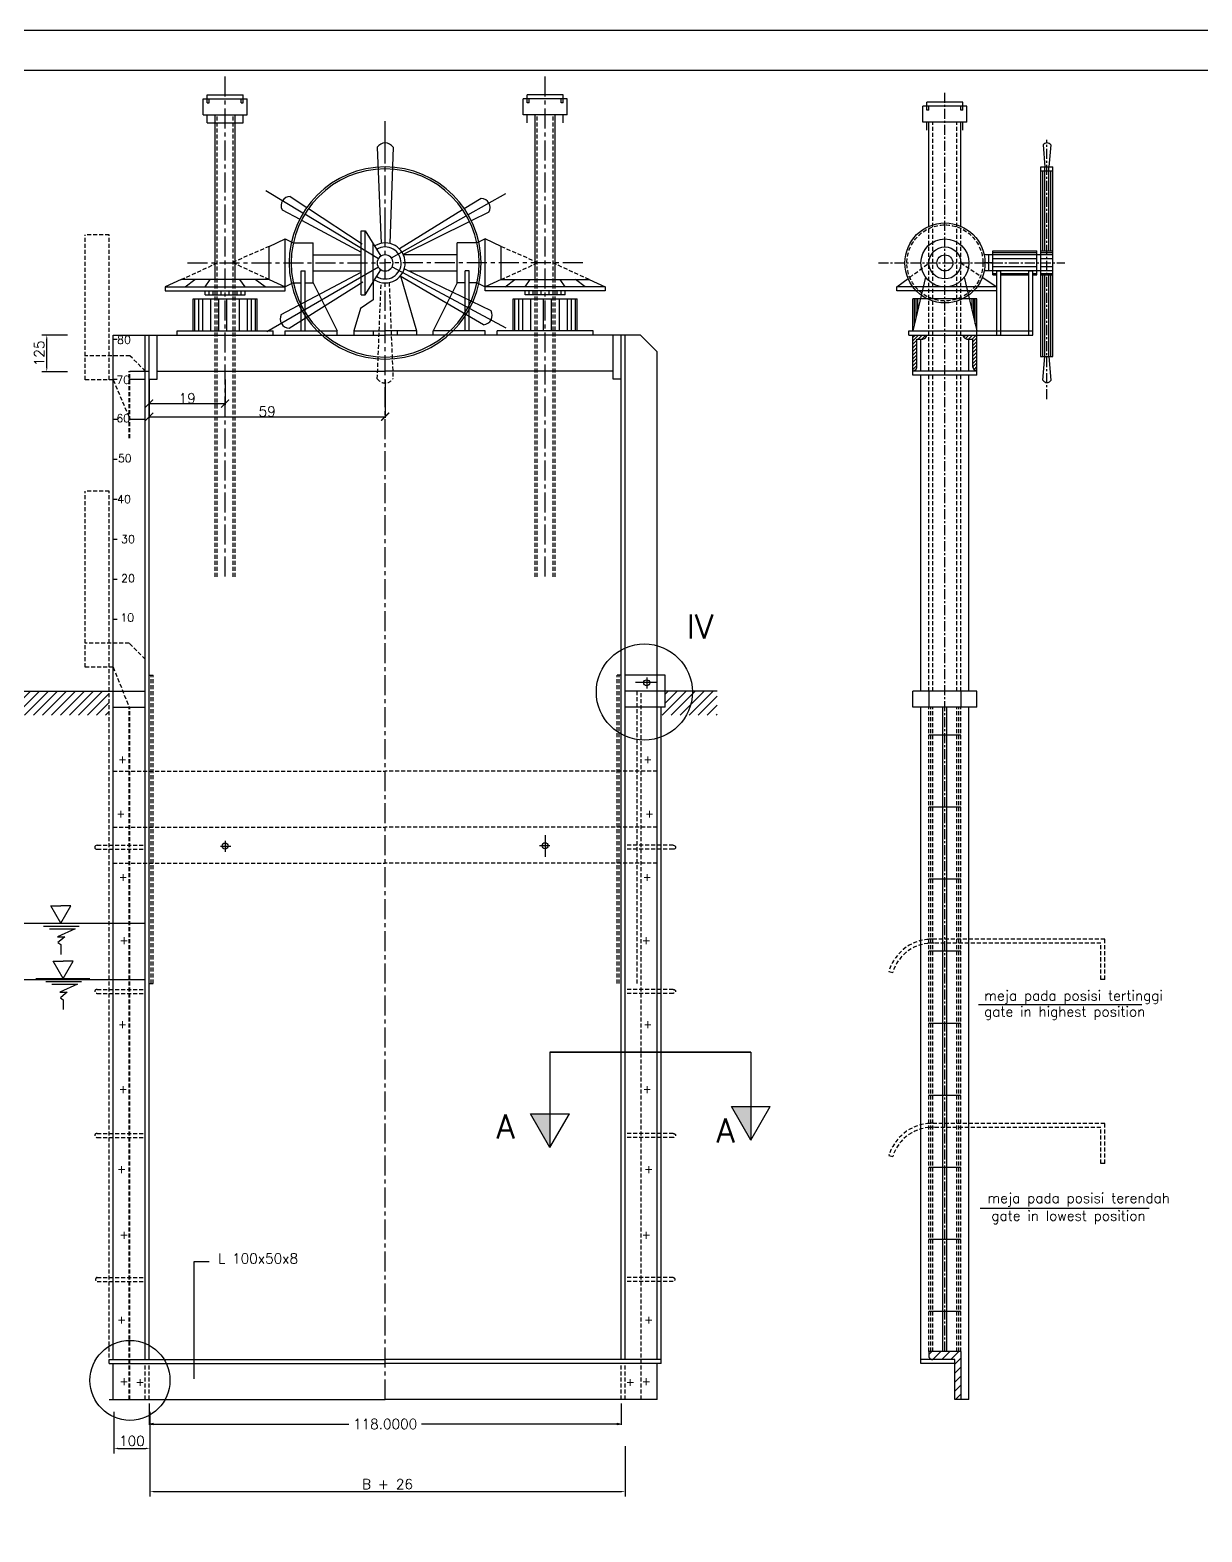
# Model space of a CAD drawing. Header units: metres. Extents: x 444 to 3227, y -3167 to -392.
# Drawn here: x 1547.7 to 1840.7, y -2198.8 to -1823.5 of the extents above; entities that cross this region are included whole.
import ezdxf

# ---------------------------------------------------------------- set-up
doc = ezdxf.new("R2010")
doc.units = ezdxf.units.M
doc.linetypes.add('CENTERX2', pattern=[4, 2.5, -0.5, 0.5, -0.5])
doc.linetypes.add('DASHEDX2', pattern=[1.5, 1, -0.5])
doc.layers.get('0').update_dxf_attribs({"linetype": 'CONTINUOUS'})
doc.layers.get('DEFPOINTS').update_dxf_attribs({"linetype": 'CONTINUOUS'})
for name, color, linetype in [('BANGUNAN', 7, 'CONTINUOUS'), ('DIMENSI', 7, 'CONTINUOUS'), ('KOP', 7, 'CONTINUOUS'), ('TEX', 7, 'CONTINUOUS')]:
    doc.layers.add(name, color=color, linetype=linetype)
doc.styles.get("Standard").update_dxf_attribs({"font": 'Simplex.shx', "height": 2.5})
doc.dimstyles.new('RC-100', dxfattribs={"dimtxt": 1.7, "dimasz": 1, "dimexe": 0.18, "dimexo": 1, "dimgap": 1, "dimtad": 0, "dimtih": 1, "dimtoh": 1, "dimdec": 4, "dimzin": 0, "dimdsep": 46, "dimtxsty": 'Standard', "dimblk1": 'CLOSED', "dimblk2": 'CLOSED', "dimsah": 1, "dimcen": 0.09, "dimclrd": 1, "dimclre": 1, "dimclrt": 2, "dimadec": 0, "dimazin": 0, "dimtfac": 1, "dimtdec": 4, "dimtofl": 0, "dimtmove": 2, "dimatfit": 3, "dimldrblk": 'CLOSED', "dimfxl": 1, "dimtolj": 1, "dimtzin": 0, "dimarcsym": 0})
doc.dimstyles.new('Skala 100', dxfattribs={"dimtxt": 0.2, "dimasz": 2, "dimexe": 0.3, "dimexo": 0.1, "dimgap": 0.05, "dimtad": 3, "dimtih": 1, "dimtoh": 1, "dimdec": 0, "dimzin": 0, "dimdsep": 46, "dimtxsty": 'Standard', "dimblk": 'ARCHTICK', "dimcen": -0.2, "dimclrd": 8, "dimclre": 8, "dimclrt": 10, "dimadec": 0, "dimazin": 0, "dimtfac": 1, "dimtdec": 0, "dimtofl": 0, "dimtmove": 0, "dimatfit": 3, "dimldrblk": 'ARCHTICK', "dimfxl": 1, "dimtolj": 1, "dimtzin": 0, "dimarcsym": 0})
doc.dimstyles.get("Standard").update_dxf_attribs({"dimtxt": 0.18, "dimasz": 0.18, "dimexe": 0.18, "dimexo": 0.0625, "dimgap": 0.09, "dimtad": 0, "dimtih": 1, "dimtoh": 1, "dimdec": 4, "dimzin": 0, "dimdsep": 46, "dimtxsty": 'Standard', "dimcen": 0.09, "dimadec": 0, "dimazin": 0, "dimtfac": 1, "dimtdec": 4, "dimtofl": 0, "dimtmove": 0, "dimatfit": 3, "dimfxl": 1, "dimtolj": 1, "dimtzin": 0, "dimarcsym": 0})
pattern_1 = [(45, (526.7544, -2244.2152), (-1.122532, 1.122532), [])]

# ---------------------------------------------------------------- blocks, each defined once
blk = doc.blocks.new('*D1')
at = {"layer": 'DEFPOINTS', "color": 0}
for p in [(1551.85, -1899.72), (1557.65, -1899.72), (1557.65, -1908.92)]:
    blk.add_point(p, dxfattribs=at)
at = {"layer": 'DIMENSI', "color": 1, "lineweight": -2}
for p, q in [((1557.03, -1899.72), (1550.6, -1899.72)), ((1551.85, -1907.92), (1551.85, -1900.72)), ((1557.03, -1908.92), (1550.6, -1908.92))]:
    blk.add_line(p, q, dxfattribs=at)
at = {"layer": 'DIMENSI', "color": 1}
for points in [[(1551.69, -1900.72), (1552.02, -1900.72), (1551.85, -1899.72)], [(1551.69, -1907.92), (1552.02, -1907.92), (1551.85, -1908.92)]]:
    blk.add_solid(points, dxfattribs=at)
at = {"layer": 'DIMENSI', "color": 2, "insert": (1549.98, -1904.32), "char_height": 2.5, "attachment_point": 5, "rotation": 90}
blk.add_mtext('\\A1;125', dxfattribs=at)
blk = doc.blocks.new('*D3')
at = {"layer": 'DEFPOINTS', "color": 0}
for p in [(1568.65, -2168.12), (1577.65, -2168.12), (1577.65, -2177.92)]:
    blk.add_point(p, dxfattribs=at)
at = {"layer": 'DIMENSI', "color": 1, "lineweight": -2}
for p, q in [((1568.65, -2168.74), (1568.65, -2179.17)), ((1577.65, -2168.74), (1577.65, -2179.17)), ((1569.65, -2177.92), (1576.65, -2177.92))]:
    blk.add_line(p, q, dxfattribs=at)
at = {"layer": 'DIMENSI', "color": 1}
for points in [[(1569.65, -2177.75), (1569.65, -2178.08), (1568.65, -2177.92)], [(1576.65, -2177.75), (1576.65, -2178.08), (1577.65, -2177.92)]]:
    blk.add_solid(points, dxfattribs=at)
at = {"layer": 'DIMENSI', "color": 2, "insert": (1573.15, -2176.04), "char_height": 2.5, "attachment_point": 5}
blk.add_mtext('\\A1;100', dxfattribs=at)
blk = doc.blocks.new('*D4')
at = {"layer": 'DEFPOINTS', "color": 0}
for p in [(1577.65, -2176.72), (1696.45, -2176.72), (1696.45, -2188.72)]:
    blk.add_point(p, dxfattribs=at)
at = {"layer": 'DIMENSI', "color": 1, "lineweight": -2}
for p, q in [((1577.65, -2177.34), (1577.65, -2189.97)), ((1696.45, -2177.34), (1696.45, -2189.97)), ((1578.65, -2188.72), (1695.45, -2188.72))]:
    blk.add_line(p, q, dxfattribs=at)
at = {"layer": 'DIMENSI', "color": 1}
for points in [[(1578.65, -2188.55), (1578.65, -2188.88), (1577.65, -2188.72)], [(1695.45, -2188.55), (1695.45, -2188.88), (1696.45, -2188.72)]]:
    blk.add_solid(points, dxfattribs=at)
at = {"layer": 'DIMENSI', "color": 2, "insert": (1637.05, -2186.84), "char_height": 2.5, "attachment_point": 5}
blk.add_mtext('\\A1;B + 26', dxfattribs=at)
blk = doc.blocks.new('_CLOSED')
at = {"color": 0, "linetype": 'ByBlock'}
for p, q in [((-1, 0.17), (0, 0)), ((-1, 0.17), (-1, -0.17)), ((0, 0), (-1, -0.17))]:
    blk.add_line(p, q, dxfattribs=at)
blk = doc.blocks.new('*D56')
at = {"layer": 'DEFPOINTS', "color": 0}
for p in [(1577.45, -2165.72), (1695.45, -2165.72), (1695.45, -2171.82)]:
    blk.add_point(p, dxfattribs=at)
at = {"layer": 'DIMENSI', "color": 1, "lineweight": -2}
for p, q in [((1577.45, -2166.72), (1577.45, -2172)), ((1695.45, -2166.72), (1695.45, -2172)), ((1578.45, -2171.82), (1627.36, -2171.82)), ((1694.45, -2171.82), (1645.55, -2171.82))]:
    blk.add_line(p, q, dxfattribs=at)
at = {"layer": 'DIMENSI', "color": 1, "lineweight": -2, "rotation": 180}
blk.add_blockref('_CLOSED', (1577.45, -2171.82), dxfattribs=at)
at = {"layer": 'DIMENSI', "color": 1, "lineweight": -2}
blk.add_blockref('_CLOSED', (1695.45, -2171.82), dxfattribs=at)
at = {"layer": 'DIMENSI', "color": 2, "insert": (1636.45, -2171.82), "char_height": 2.5, "attachment_point": 5}
blk.add_mtext('\\A1;118.0000', dxfattribs=at)
blk = doc.blocks.new('_ArchTick')
at = {"color": 0, "linetype": 'ByBlock', "const_width": 0.15}
blk.add_lwpolyline([(-0.5, -0.5), (0.5, 0.5)], dxfattribs=at)
blk = doc.blocks.new('*D77')
at = {"layer": 'DEFPOINTS', "color": 0}
for p in [(1577.45, -1910.72), (1596.45, -1910.72), (1596.45, -1916.83)]:
    blk.add_point(p, dxfattribs=at)
at = {"layer": 'DIMENSI', "color": 8, "lineweight": -2}
for p, q in [((1577.45, -1910.82), (1577.45, -1917.13)), ((1596.45, -1910.82), (1596.45, -1917.13)), ((1577.45, -1916.83), (1596.45, -1916.83))]:
    blk.add_line(p, q, dxfattribs=at)
at = {"layer": 'DIMENSI', "color": 8, "lineweight": -2, "xscale": 2, "yscale": 2, "zscale": 2, "rotation": 180}
blk.add_blockref('_ArchTick', (1577.45, -1916.83), dxfattribs=at)
at = {"layer": 'DIMENSI', "color": 8, "lineweight": -2, "xscale": 2, "yscale": 2, "zscale": 2}
blk.add_blockref('_ArchTick', (1596.45, -1916.83), dxfattribs=at)
at = {"layer": 'DIMENSI', "color": 10, "insert": (1586.95, -1915.53), "char_height": 2.5, "attachment_point": 5}
blk.add_mtext('\\A1;19', dxfattribs=at)
blk = doc.blocks.new('*D78')
at = {"layer": 'DEFPOINTS', "color": 0}
for p in [(1577.45, -1910.82), (1636.45, -1910.82), (1636.45, -1920.13)]:
    blk.add_point(p, dxfattribs=at)
at = {"layer": 'DIMENSI', "color": 8, "lineweight": -2}
for p, q in [((1577.45, -1910.92), (1577.45, -1920.43)), ((1636.45, -1910.92), (1636.45, -1920.43)), ((1577.45, -1920.13), (1636.45, -1920.13))]:
    blk.add_line(p, q, dxfattribs=at)
at = {"layer": 'DIMENSI', "color": 8, "lineweight": -2, "xscale": 2, "yscale": 2, "zscale": 2, "rotation": 180}
blk.add_blockref('_ArchTick', (1577.45, -1920.13), dxfattribs=at)
at = {"layer": 'DIMENSI', "color": 8, "lineweight": -2, "xscale": 2, "yscale": 2, "zscale": 2}
blk.add_blockref('_ArchTick', (1636.45, -1920.13), dxfattribs=at)
at = {"layer": 'DIMENSI', "color": 10, "insert": (1606.95, -1918.83), "char_height": 2.5, "attachment_point": 5}
blk.add_mtext('\\A1;59', dxfattribs=at)

msp = doc.modelspace()

# ---------------------------------------------------------------- hatches: boundary and pattern name
at = {"layer": 'BANGUNAN'}
h = msp.add_hatch(dxfattribs=at)
h.set_pattern_fill('ANSI31', color=1, scale=0.2, style=0)
h.set_pattern_definition([(45, (1231.60583, -2360.7152), (-0.4490128, 0.4490128), [])])
h.paths.add_polyline_path([(1769.40583, -1900.71517), (1770.90583, -1900.71517, 0.352352523), (1771.90583, -1899.71517), (1768.40583, -1899.71517), (1768.40583, -1908.71517, 0.320465053), (1769.40583, -1907.71517)])
h.paths.add_polyline_path([(1784.40583, -1899.71517), (1780.90583, -1899.71517, 0.340121947), (1781.90583, -1900.71517), (1783.40583, -1900.71517), (1783.40583, -1907.71517, 0.320465053), (1784.40583, -1908.71517)])
h = msp.add_hatch(dxfattribs=at)
h.set_pattern_fill('ANSI31', color=1, scale=0.5, style=0)
h.set_pattern_definition(pattern_1)
h.paths.add_polyline_path([(1567.45441, -1988.71517), (1525.45441, -1988.71517), (1525.45441, -1994.71517), (1567.45441, -1994.71517)])
h = msp.add_hatch(dxfattribs=at)
h.set_pattern_fill('ANSI31', color=1, scale=0.5, style=0)
h.set_pattern_definition(pattern_1)
h.paths.add_polyline_path([(1719.45441, -1994.71517), (1719.45441, -1988.71517), (1706.45441, -1988.71517), (1706.45441, -1992.71517), (1705.45441, -1992.71517), (1705.45441, -1994.71517)])
h = msp.add_hatch(dxfattribs=at)
h.set_pattern_fill('ANSI31', color=1, scale=0.5, style=0)
h.set_pattern_definition([(45, (1231.6058, -2360.7152), (-1.122532, 1.122532), [])])
h.paths.add_polyline_path([(1772.40583, -2153.71517), (1772.40583, -2155.11517, 0.276983965), (1773.30583, -2155.71517), (1778.90583, -2155.71517), (1778.90583, -2165.71517), (1780.40583, -2165.71517), (1780.40583, -2153.71517)])
at = {"layer": 'TEX'}
h = msp.add_hatch(color=2, dxfattribs=at)
h.paths.add_polyline_path([(1677.65441, -2094.31517), (1672.80467, -2094.31517), (1677.65441, -2102.71517)])
h.paths.add_polyline_path([(1727.85441, -2100.91517), (1727.85441, -2092.51517), (1723.00467, -2092.51517)])

# ---------------------------------------------------------------- linework, layer by layer
at = {"layer": 'BANGUNAN', "color": 1, "linetype": 'CENTERX2', "ltscale": 2}
for p, q in [((1596.45441, -1960.08274), (1596.45441, -1834.52058)), ((1676.45441, -1960.08274), (1676.45441, -1834.52058)), ((1636.45441, -1872.87231), (1636.45441, -1851.71517)), ((1636.45441, -2165.71517), (1636.45441, -1872.87231)), ((1587.05441, -1881.71517), (1636.45441, -1881.71517)), ((1685.85441, -1881.71517), (1636.45441, -1881.71517))]:
    msp.add_line(p, q, dxfattribs=at)
at = {"layer": 'BANGUNAN', "color": 1, "linetype": 'CENTERX2'}
for p, q in [((1776.40583, -2153.71517), (1776.40583, -1838.77881)), ((1801.90583, -1915.71517), (1801.90583, -1850.91517)), ((1759.80583, -1881.71517), (1788.40583, -1881.71517)), ((1788.40583, -1881.71517), (1806.40583, -1881.71517))]:
    msp.add_line(p, q, dxfattribs=at)
at = {"layer": 'BANGUNAN', "color": 2}
for p, q in [((1590.95441, -1840.71517), (1601.95441, -1840.71517)), ((1590.95441, -1844.71517), (1590.95441, -1840.71517)), ((1591.95441, -1839.71517), (1600.95441, -1839.71517)), ((1591.95441, -1841.71517), (1591.95441, -1839.71517)), ((1591.95441, -1841.71517), (1591.95441, -1839.71517)), ((1591.95441, -1841.71517), (1592.45441, -1841.71517)), ((1592.45441, -1841.71517), (1592.45441, -1840.71517)), ((1600.45441, -1841.71517), (1600.45441, -1840.71517)), ((1600.45441, -1841.71517), (1600.95441, -1841.71517)), ((1600.95441, -1841.71517), (1600.95441, -1839.71517)), ((1600.95441, -1841.71517), (1600.95441, -1839.71517)), ((1601.95441, -1844.71517), (1601.95441, -1840.71517)), ((1681.95441, -1840.71517), (1670.95441, -1840.71517)), ((1670.95441, -1844.71517), (1670.95441, -1840.71517)), ((1680.95441, -1839.71517), (1671.95441, -1839.71517)), ((1671.95441, -1841.71517), (1671.95441, -1839.71517)), ((1671.95441, -1841.71517), (1671.95441, -1839.71517)), ((1672.45441, -1841.71517), (1671.95441, -1841.71517)), ((1672.45441, -1841.71517), (1672.45441, -1840.71517)), ((1680.45441, -1841.71517), (1680.45441, -1840.71517)), ((1680.95441, -1841.71517), (1680.45441, -1841.71517)), ((1680.95441, -1841.71517), (1680.95441, -1839.71517)), ((1680.95441, -1841.71517), (1680.95441, -1839.71517)), ((1681.95441, -1844.71517), (1681.95441, -1840.71517)), ((1770.90583, -1846.51517), (1770.90583, -1842.51517)), ((1781.90583, -1842.51517), (1770.90583, -1842.51517)), ((1771.90583, -1843.51517), (1771.90583, -1841.51517)), ((1771.90583, -1843.51517), (1771.90583, -1841.51517)), ((1780.90583, -1841.51517), (1771.90583, -1841.51517)), ((1772.40583, -1843.51517), (1772.40583, -1842.51517)), ((1780.40583, -1843.51517), (1780.40583, -1842.51517)), ((1780.90583, -1843.51517), (1780.90583, -1841.51517)), ((1780.90583, -1843.51517), (1780.90583, -1841.51517)), ((1781.90583, -1846.51517), (1781.90583, -1842.51517)), ((1590.95441, -1844.71517), (1601.95441, -1844.71517)), ((1591.95441, -1846.71517), (1591.95441, -1844.71517)), ((1593.95441, -1885.86902), (1593.95441, -1844.71517)), ((1598.95441, -1885.86902), (1598.95441, -1844.71517)), ((1600.95441, -1846.71517), (1600.95441, -1844.71517)), ((1636.45441, -1851.71517), (1636.45441, -1846.31517)), ((1681.95441, -1844.71517), (1670.95441, -1844.71517)), ((1671.95441, -1846.71517), (1671.95441, -1844.71517)), ((1673.95441, -1885.86902), (1673.95441, -1844.71517)), ((1678.95441, -1885.86902), (1678.95441, -1844.71517)), ((1680.95441, -1846.71517), (1680.95441, -1844.71517)), ((1772.40583, -1843.51517), (1771.90583, -1843.51517)), ((1780.90583, -1843.51517), (1780.40583, -1843.51517)), ((1591.95441, -1846.71517), (1600.95441, -1846.71517)), ((1781.90583, -1846.51517), (1770.90583, -1846.51517)), ((1771.90583, -1848.51517), (1771.90583, -1846.51517)), ((1780.90583, -1848.51517), (1780.90583, -1846.51517)), ((1634.49434, -1852.78149), (1635.45441, -1876.81619)), ((1638.42282, -1852.78205), (1637.66236, -1876.86328)), ((1800.9475, -1852.21517), (1801.40583, -1857.71517)), ((1802.86417, -1852.21517), (1802.40583, -1857.71517)), ((1800.40583, -1905.12283), (1800.40583, -1857.71517)), ((1800.40583, -1857.71517), (1803.40583, -1857.71517)), ((1800.40583, -1858.71517), (1803.40583, -1858.71517)), ((1800.90583, -1878.71517), (1800.90583, -1858.71517)), ((1801.40583, -1878.71517), (1801.40583, -1857.71517)), ((1802.40583, -1878.71517), (1802.40583, -1857.71517)), ((1802.90583, -1878.71517), (1802.90583, -1858.71517)), ((1803.40583, -1905.12283), (1803.40583, -1857.71517)), ((1615.90446, -1869.30339), (1606.63075, -1863.70979)), ((1612.69213, -1865.0768), (1616.86906, -1867.82935)), ((1657.15358, -1869.70292), (1666.59473, -1864.39682)), ((1610.67282, -1868.42312), (1615.08267, -1870.78118)), ((1617.28679, -1868.10464), (1630.69878, -1876.94301)), ((1655.80872, -1868.46228), (1640.00455, -1878.1943)), ((1660.49422, -1865.577), (1656.23472, -1868.19995)), ((1615.52367, -1871.017), (1630.45441, -1879.00087)), ((1634.74926, -1880.66996), (1616.33261, -1869.56163)), ((1638.01213, -1880.46078), (1656.7177, -1869.9479)), ((1657.48155, -1871.42742), (1640.98771, -1879.60585)), ((1662.40979, -1868.98376), (1657.92959, -1871.20526)), ((1607.45441, -1877.56132), (1611.45441, -1875.71517)), ((1611.45441, -1888.71517), (1611.45441, -1875.71517)), ((1611.45441, -1875.71517), (1613.45441, -1876.71517)), ((1630.45441, -1889.71517), (1630.45441, -1873.71517)), ((1630.45441, -1873.71517), (1631.45441, -1873.71517)), ((1631.45441, -1889.71517), (1631.45441, -1873.71517)), ((1631.45441, -1873.71517), (1635.39441, -1880.01917)), ((1661.45441, -1875.71517), (1659.45441, -1876.71517)), ((1661.45441, -1888.71517), (1661.45441, -1875.71517)), ((1665.45441, -1877.56132), (1661.45441, -1875.71517)), ((1607.45441, -1885.86902), (1607.45441, -1877.56132)), ((1613.45441, -1876.71517), (1618.45441, -1876.71517)), ((1618.45441, -1886.71517), (1618.45441, -1876.71517)), ((1618.45441, -1879.71517), (1630.45441, -1879.71517)), ((1618.45441, -1879.71517), (1630.45441, -1879.71517)), ((1633.45441, -1886.51517), (1633.45441, -1876.91517)), ((1654.45441, -1879.71517), (1641.03698, -1879.71517)), ((1654.45441, -1886.71517), (1654.45441, -1876.71517)), ((1659.45441, -1876.71517), (1654.45441, -1876.71517)), ((1665.45441, -1885.86902), (1665.45441, -1877.56132)), ((1803.40583, -1879.71517), (1786.20379, -1879.71517)), ((1787.40583, -1883.71517), (1787.40583, -1879.71517)), ((1788.40583, -1878.71517), (1799.40583, -1878.71517)), ((1788.40583, -1884.71517), (1788.40583, -1878.71517)), ((1788.40583, -1879.11517), (1799.40583, -1879.11517)), ((1799.40583, -1884.71517), (1799.40583, -1878.71517)), ((1800.40583, -1878.71517), (1803.40583, -1878.71517)), ((1800.40583, -1879.11517), (1803.40583, -1879.11517)), ((1634.75527, -1882.77013), (1606.89379, -1898.95632)), ((1615.45441, -1883.71517), (1616.45441, -1883.71517)), ((1615.45441, -1898.71517), (1615.45441, -1883.71517)), ((1616.45441, -1898.71517), (1616.45441, -1883.71517)), ((1618.45441, -1883.71517), (1630.45441, -1883.71517)), ((1631.45441, -1889.71517), (1635.39441, -1883.41117)), ((1638.19003, -1882.70896), (1666.62327, -1897.88527)), ((1662.91752, -1893.68552), (1641.2291, -1883.1992)), ((1642.29626, -1883.71517), (1654.45441, -1883.71517)), ((1656.45441, -1898.71517), (1656.45441, -1883.71517)), ((1657.45441, -1883.71517), (1656.45441, -1883.71517)), ((1657.45441, -1898.71517), (1657.45441, -1883.71517)), ((1788.40583, -1881.71517), (1786.20379, -1881.71517)), ((1803.40583, -1883.71517), (1786.20379, -1883.71517)), ((1799.40583, -1880.71517), (1788.40583, -1880.71517)), ((1799.40583, -1882.71517), (1788.40583, -1882.71517)), ((1789.40583, -1899.71517), (1789.40583, -1883.71517)), ((1790.40583, -1899.71517), (1790.40583, -1883.71517)), ((1797.40583, -1899.71517), (1797.40583, -1883.71517)), ((1798.40583, -1899.71517), (1798.40583, -1883.71517)), ((1803.40583, -1880.71517), (1800.40583, -1880.71517)), ((1803.40583, -1882.71517), (1800.40583, -1882.71517)), ((1585.45441, -1885.86902), (1581.45441, -1887.71517)), ((1607.45441, -1885.86902), (1585.45441, -1885.86902)), ((1586.45441, -1887.71517), (1588.8961, -1885.86902)), ((1591.45441, -1887.71517), (1592.68518, -1885.86902)), ((1601.45441, -1887.71517), (1600.1621, -1885.86902)), ((1606.45441, -1887.71517), (1603.99287, -1885.86902)), ((1607.45441, -1885.86902), (1611.45441, -1887.71517)), ((1610.44592, -1894.62587), (1630.45441, -1884.04664)), ((1613.45441, -1886.71517), (1611.45441, -1887.71517)), ((1612.41794, -1898.01966), (1630.89346, -1886.40491)), ((1613.45441, -1886.71517), (1615.45441, -1886.71517)), ((1616.45441, -1886.71517), (1618.45441, -1886.71517)), ((1618.45441, -1886.71517), (1624.45441, -1898.71517)), ((1633.45441, -1886.51517), (1633.45441, -1890.91517)), ((1661.06897, -1897.14811), (1640.18409, -1885.04526)), ((1640.30764, -1884.90148), (1644.25441, -1898.71517)), ((1654.45441, -1886.71517), (1648.45441, -1898.71517)), ((1656.45441, -1886.71517), (1654.45441, -1886.71517)), ((1659.45441, -1886.71517), (1657.45441, -1886.71517)), ((1659.45441, -1886.71517), (1661.45441, -1887.71517)), ((1665.45441, -1885.86902), (1661.45441, -1887.71517)), ((1665.45441, -1885.86902), (1687.45441, -1885.86902)), ((1666.45441, -1887.71517), (1668.91595, -1885.86902)), ((1671.45441, -1887.71517), (1672.74672, -1885.86902)), ((1681.45441, -1887.71517), (1680.22364, -1885.86902)), ((1686.45441, -1887.71517), (1684.01272, -1885.86902)), ((1687.45441, -1885.86902), (1691.45441, -1887.71517)), ((1764.40583, -1887.71517), (1767.19965, -1885.61981)), ((1771.5701, -1885.26703), (1768.40583, -1898.71517)), ((1781.24156, -1885.26703), (1784.40583, -1898.71517)), ((1785.74971, -1885.27775), (1789.40583, -1887.71517)), ((1788.40583, -1884.31517), (1789.40583, -1884.31517)), ((1788.40583, -1884.71517), (1789.40583, -1884.71517)), ((1790.40583, -1884.31517), (1797.40583, -1884.31517)), ((1790.40583, -1884.71517), (1797.40583, -1884.71517)), ((1798.40583, -1884.31517), (1799.40583, -1884.31517)), ((1798.40583, -1884.71517), (1799.40583, -1884.71517)), ((1800.40583, -1884.31517), (1803.40583, -1884.31517)), ((1800.40583, -1884.71517), (1803.40583, -1884.71517)), ((1800.90583, -1905.12283), (1800.90583, -1884.71517)), ((1801.40583, -1905.21517), (1801.40583, -1884.71517)), ((1802.40583, -1905.21517), (1802.40583, -1884.71517)), ((1802.90583, -1905.12283), (1802.90583, -1884.71517)), ((1581.45441, -1887.71517), (1611.45441, -1887.71517)), ((1581.45441, -1887.71517), (1581.45441, -1888.71517)), ((1581.45441, -1888.71517), (1611.45441, -1888.71517)), ((1588.45441, -1898.71517), (1588.45441, -1890.71517)), ((1588.45441, -1890.71517), (1604.45441, -1890.71517)), ((1588.85441, -1898.71517), (1588.85441, -1890.71517)), ((1589.85441, -1898.71517), (1589.85441, -1890.71517)), ((1590.85441, -1898.71517), (1590.85441, -1890.71517)), ((1591.45441, -1889.71517), (1591.45441, -1888.71517)), ((1591.45441, -1889.71517), (1601.45441, -1889.71517)), ((1592.45441, -1889.71517), (1592.45441, -1888.71517)), ((1592.85441, -1898.71517), (1592.85441, -1890.71517)), ((1593.45441, -1889.71517), (1593.45441, -1888.71517)), ((1594.45441, -1889.71517), (1594.45441, -1888.71517)), ((1594.85441, -1898.71517), (1594.85441, -1890.71517)), ((1595.45441, -1889.71517), (1595.45441, -1888.71517)), ((1596.85441, -1898.71517), (1596.85441, -1890.71517)), ((1597.45441, -1889.71517), (1597.45441, -1888.71517)), ((1598.45441, -1889.71517), (1598.45441, -1888.71517)), ((1599.45441, -1889.71517), (1599.45441, -1888.71517)), ((1600.05441, -1898.71517), (1600.05441, -1890.71517)), ((1600.45441, -1889.71517), (1600.45441, -1888.71517)), ((1601.45441, -1889.71517), (1601.45441, -1888.71517)), ((1602.05441, -1898.71517), (1602.05441, -1890.71517)), ((1603.05441, -1898.71517), (1603.05441, -1890.71517)), ((1604.05441, -1898.71517), (1604.05441, -1890.71517)), ((1604.45441, -1898.71517), (1604.45441, -1890.71517)), ((1633.45441, -1890.91517), (1630.25441, -1893.11517)), ((1630.45441, -1889.71517), (1631.45441, -1889.71517)), ((1691.45441, -1887.71517), (1661.45441, -1887.71517)), ((1691.45441, -1888.71517), (1661.45441, -1888.71517)), ((1668.45441, -1898.71517), (1668.45441, -1890.71517)), ((1668.45441, -1890.71517), (1684.45441, -1890.71517)), ((1668.85441, -1898.71517), (1668.85441, -1890.71517)), ((1669.85441, -1898.71517), (1669.85441, -1890.71517)), ((1670.85441, -1898.71517), (1670.85441, -1890.71517)), ((1671.45441, -1889.71517), (1671.45441, -1888.71517)), ((1681.45441, -1889.71517), (1671.45441, -1889.71517)), ((1672.45441, -1889.71517), (1672.45441, -1888.71517)), ((1672.85441, -1898.71517), (1672.85441, -1890.71517)), ((1673.45441, -1889.71517), (1673.45441, -1888.71517)), ((1674.45441, -1889.71517), (1674.45441, -1888.71517)), ((1675.45441, -1889.71517), (1675.45441, -1888.71517)), ((1676.05441, -1898.71517), (1676.05441, -1890.71517)), ((1677.45441, -1889.71517), (1677.45441, -1888.71517)), ((1678.05441, -1898.71517), (1678.05441, -1890.71517)), ((1678.45441, -1889.71517), (1678.45441, -1888.71517)), ((1679.45441, -1889.71517), (1679.45441, -1888.71517)), ((1680.05441, -1898.71517), (1680.05441, -1890.71517)), ((1680.45441, -1889.71517), (1680.45441, -1888.71517)), ((1681.45441, -1889.71517), (1681.45441, -1888.71517)), ((1682.05441, -1898.71517), (1682.05441, -1890.71517)), ((1683.05441, -1898.71517), (1683.05441, -1890.71517)), ((1684.05441, -1898.71517), (1684.05441, -1890.71517)), ((1684.45441, -1898.71517), (1684.45441, -1890.71517)), ((1691.45441, -1887.71517), (1691.45441, -1888.71517)), ((1789.40583, -1887.71517), (1764.40583, -1887.71517)), ((1764.40583, -1888.71517), (1764.40583, -1887.71517)), ((1789.40583, -1888.71517), (1764.40583, -1888.71517)), ((1784.40583, -1890.71517), (1768.40583, -1890.71517)), ((1768.40583, -1898.71517), (1768.40583, -1890.71517)), ((1768.80583, -1897.01517), (1768.80583, -1890.71517)), ((1769.20583, -1895.31517), (1769.20583, -1890.71517)), ((1769.60583, -1893.61517), (1769.60583, -1890.71517)), ((1783.20583, -1893.61517), (1783.20583, -1890.71517)), ((1783.60583, -1895.31517), (1783.60583, -1890.71517)), ((1784.00583, -1897.01517), (1784.00583, -1890.71517)), ((1784.40583, -1909.71517), (1784.40583, -1890.71517)), ((1630.25441, -1893.11517), (1628.65441, -1898.71517)), ((1584.45441, -1899.71517), (1584.45441, -1898.71517)), ((1584.45441, -1898.71517), (1608.45441, -1898.71517)), ((1608.45441, -1899.71517), (1608.45441, -1898.71517)), ((1611.45441, -1899.71517), (1611.45441, -1898.71517)), ((1611.45441, -1898.71517), (1624.45441, -1898.71517)), ((1624.45441, -1899.71517), (1624.45441, -1898.71517)), ((1628.65441, -1898.71517), (1628.65441, -1899.71517)), ((1628.65441, -1898.71517), (1636.45441, -1898.71517)), ((1633.45441, -1898.71517), (1633.45441, -1899.71517)), ((1644.25441, -1898.71517), (1636.45441, -1898.71517)), ((1639.45441, -1898.71517), (1639.45441, -1899.71517)), ((1644.25441, -1898.71517), (1644.25441, -1899.71517)), ((1661.45441, -1898.71517), (1648.45441, -1898.71517)), ((1648.45441, -1899.71517), (1648.45441, -1898.71517)), ((1661.45441, -1899.71517), (1661.45441, -1898.71517)), ((1688.45441, -1898.71517), (1664.45441, -1898.71517)), ((1664.45441, -1899.71517), (1664.45441, -1898.71517)), ((1688.45441, -1899.71517), (1688.45441, -1898.71517)), ((1767.40583, -1898.71517), (1798.40583, -1898.71517)), ((1767.40583, -1899.71517), (1767.40583, -1898.71517)), ((1568.45441, -1900.71517), (1569.45441, -1900.71517)), ((1576.45441, -2155.71517), (1576.45441, -1899.71517)), ((1577.45441, -2155.71517), (1577.45441, -1899.71517)), ((1579.45441, -1910.71517), (1579.45441, -1899.71517)), ((1693.45441, -1910.71517), (1693.45441, -1899.71517)), ((1695.45441, -2155.71517), (1695.45441, -1899.71517)), ((1696.45441, -2155.71517), (1696.45441, -1899.71517)), ((1767.40583, -1899.71517), (1798.40583, -1899.71517)), ((1768.40583, -1909.71517), (1768.40583, -1899.71517)), ((1769.40583, -1900.71517), (1770.90583, -1900.71517)), ((1769.40583, -1907.71517), (1769.40583, -1900.71517)), ((1781.90583, -1900.71517), (1783.40583, -1900.71517)), ((1783.40583, -1907.71517), (1783.40583, -1900.71517)), ((1800.31128, -1905.12283), (1803.40583, -1905.12283)), ((1800.89417, -1911.04145), (1801.38739, -1905.12283)), ((1802.95672, -1911.04145), (1802.4635, -1905.12283)), ((1572.65441, -1908.71517), (1577.45441, -1908.71517)), ((1579.45441, -1908.71517), (1636.45441, -1908.71517)), ((1693.45441, -1908.71517), (1636.45441, -1908.71517)), ((1784.40583, -1908.71517), (1768.40583, -1908.71517)), ((1784.40583, -1909.71517), (1768.40583, -1909.71517)), ((1568.45441, -1910.71517), (1569.45441, -1910.71517)), ((1572.45441, -1910.71517), (1576.45441, -1910.71517)), ((1577.45441, -1910.71517), (1579.45441, -1910.71517)), ((1695.45441, -1910.71517), (1693.45441, -1910.71517)), ((1568.45441, -1920.71517), (1569.45441, -1920.71517)), ((1572.45441, -1920.71517), (1576.45441, -1920.71517)), ((1568.45441, -1930.71517), (1569.45441, -1930.71517)), ((1568.45441, -1940.71517), (1569.45441, -1940.71517)), ((1568.45441, -1950.71517), (1569.45441, -1950.71517)), ((1568.45441, -1960.71517), (1569.45441, -1960.71517)), ((1568.45441, -1970.71517), (1569.45441, -1970.71517)), ((1695.45441, -1984.71517), (1694.45441, -1984.71517)), ((1706.45441, -1984.71517), (1696.45441, -1984.71517)), ((1525.45441, -1988.71517), (1576.45441, -1988.71517)), ((1719.45441, -1988.71517), (1696.45441, -1988.71517)), ((1784.40583, -1988.71517), (1768.40583, -1988.71517)), ((1768.40583, -1992.71517), (1768.40583, -1988.71517)), ((1772.40583, -1988.71517), (1772.40583, -1992.71517)), ((1780.40583, -1988.71517), (1780.40583, -1992.71517)), ((1784.40583, -1992.71517), (1784.40583, -1988.71517)), ((1568.45441, -1992.71517), (1576.45441, -1992.71517)), ((1706.45441, -1992.71517), (1696.45441, -1992.71517)), ((1705.45441, -2156.71517), (1705.45441, -1992.71517)), ((1784.40583, -1992.71517), (1768.40583, -1992.71517)), ((1780.40583, -1999.71517), (1772.40583, -1999.71517)), ((1780.40583, -2017.71517), (1772.40583, -2017.71517)), ((1780.40583, -2035.71517), (1772.40583, -2035.71517)), ((1525.45441, -2046.71517), (1576.45441, -2046.71517)), ((1780.40583, -2053.71517), (1772.40583, -2053.71517)), ((1525.45441, -2060.71517), (1576.45441, -2060.71517)), ((1780.40583, -2071.71517), (1772.40583, -2071.71517)), ((1780.40583, -2089.71517), (1772.40583, -2089.71517)), ((1780.40583, -2107.71517), (1772.40583, -2107.71517)), ((1780.40583, -2125.71517), (1772.40583, -2125.71517)), ((1780.40583, -2143.71517), (1772.40583, -2143.71517)), ((1780.40583, -2153.71517), (1772.40583, -2153.71517)), ((1772.40583, -2153.71517), (1772.40583, -2155.11517)), ((1780.40583, -2153.71517), (1780.40583, -2165.71517)), ((1567.45441, -2155.71517), (1636.45441, -2155.71517)), ((1567.45441, -2156.71517), (1636.45441, -2156.71517)), ((1705.45441, -2155.71517), (1636.45441, -2155.71517)), ((1705.45441, -2156.71517), (1636.45441, -2156.71517)), ((1778.90583, -2155.71517), (1770.40583, -2155.71517)), ((1778.90583, -2156.71517), (1770.40583, -2156.71517)), ((1776.40583, -2155.71517), (1775.90583, -2155.71517)), ((1776.40583, -2156.71517), (1775.90583, -2156.71517)), ((1778.90583, -2165.71517), (1778.90583, -2155.71517)), ((1782.40583, -2165.71517), (1778.90583, -2165.71517))]:
    msp.add_line(p, q, dxfattribs=at)
at = {"layer": 'BANGUNAN', "color": 2, "linetype": 'DASHEDX2'}
for p, q in [((1594.45441, -1960.11517), (1594.45441, -1844.71517)), ((1598.45441, -1960.11517), (1598.45441, -1844.71517)), ((1674.45441, -1960.11517), (1674.45441, -1844.71517)), ((1678.45441, -1960.11517), (1678.45441, -1844.71517)), ((1773.40583, -1908.71517), (1773.40583, -1846.71517)), ((1779.40583, -1908.71517), (1779.40583, -1846.71517)), ((1772.40583, -1908.71517), (1772.40583, -1872.55002)), ((1780.40583, -1908.71517), (1780.40583, -1872.55002)), ((1567.45441, -1874.71517), (1561.45441, -1874.71517)), ((1561.45441, -1910.91517), (1561.45441, -1874.71517)), ((1567.45441, -1910.91517), (1567.45441, -1874.71517)), ((1607.45441, -1877.56132), (1598.45441, -1881.51517)), ((1665.45441, -1877.56132), (1674.45441, -1881.51517)), ((1585.45441, -1885.86902), (1594.45441, -1881.71517)), ((1607.45441, -1885.86902), (1598.45441, -1881.71517)), ((1665.45441, -1885.86902), (1674.45441, -1881.71517)), ((1687.45441, -1885.86902), (1678.45441, -1881.71517)), ((1767.61236, -1885.31028), (1772.40583, -1881.71517)), ((1780.40583, -1881.71517), (1785.32246, -1884.99292)), ((1593.95441, -1960.11517), (1593.95441, -1885.86902)), ((1598.95441, -1960.11517), (1598.95441, -1885.86902)), ((1634.49434, -1910.64886), (1635.45441, -1886.61415)), ((1637.45441, -1886.61415), (1638.41448, -1910.64886)), ((1673.95441, -1960.11517), (1673.95441, -1885.86902)), ((1678.95441, -1960.11517), (1678.95441, -1885.86902)), ((1572.65441, -1904.91517), (1561.25441, -1904.91517)), ((1576.45441, -1908.71517), (1572.65441, -1904.91517)), ((1572.45441, -1925.51517), (1572.45441, -1908.71517)), ((1572.65441, -1925.51517), (1572.65441, -1908.71517)), ((1772.40583, -1988.71517), (1772.40583, -1909.71517)), ((1773.40583, -1988.71517), (1773.40583, -1909.71517)), ((1779.40583, -1988.71517), (1779.40583, -1909.71517)), ((1780.40583, -1988.71517), (1780.40583, -1909.71517)), ((1568.45441, -1910.91517), (1561.25441, -1910.91517)), ((1568.45441, -1910.91517), (1572.65441, -1920.71517)), ((1561.45441, -1982.71517), (1561.45441, -1938.71517)), ((1567.45441, -1938.71517), (1561.45441, -1938.71517)), ((1567.45441, -2156.71517), (1567.45441, -1938.71517)), ((1572.45441, -1976.71517), (1561.45441, -1976.71517)), ((1576.45441, -1980.71517), (1572.45441, -1976.71517)), ((1568.45441, -1982.71517), (1561.45441, -1982.71517)), ((1568.45441, -1982.71517), (1572.45441, -1992.71517)), ((1577.95441, -2061.71517), (1577.95441, -1984.71517)), ((1578.45441, -2061.71517), (1578.45441, -1984.71517)), ((1694.45441, -2061.71517), (1694.45441, -1984.71517)), ((1694.95441, -2061.71517), (1694.95441, -1984.71517)), ((1699.45441, -2061.71517), (1699.45441, -1988.71517)), ((1700.45441, -2165.71517), (1700.45441, -1988.71517)), ((1572.45441, -2165.71517), (1572.45441, -1992.71517)), ((1572.65441, -2165.71517), (1572.65441, -1992.71517)), ((1772.40583, -2153.71517), (1772.40583, -1992.71517)), ((1772.90583, -2153.71517), (1772.90583, -1992.71517)), ((1773.40583, -2153.71517), (1773.40583, -1992.71517)), ((1779.40583, -2153.71517), (1779.40583, -1992.71517)), ((1779.90583, -2153.71517), (1779.90583, -1992.71517)), ((1780.40583, -2153.71517), (1780.40583, -1992.71517)), ((1568.45441, -2008.71517), (1636.45441, -2008.71517)), ((1704.45441, -2008.71517), (1636.45441, -2008.71517)), ((1568.45441, -2022.71517), (1636.45441, -2022.71517)), ((1704.45441, -2022.71517), (1636.45441, -2022.71517)), ((1564.45441, -2027.21517), (1576.45441, -2027.21517)), ((1564.45441, -2028.21517), (1576.45441, -2028.21517)), ((1708.45441, -2027.21517), (1696.45441, -2027.21517)), ((1708.45441, -2028.21517), (1696.45441, -2028.21517)), ((1568.45441, -2031.71517), (1636.45441, -2031.71517)), ((1704.45441, -2031.71517), (1636.45441, -2031.71517)), ((1816.40583, -2050.71517), (1772.40583, -2050.71517)), ((1815.40583, -2051.71517), (1772.40583, -2051.71517)), ((1815.40583, -2060.71517), (1815.40583, -2051.71517)), ((1816.40583, -2060.71517), (1816.40583, -2050.71517)), ((1762.40583, -2058.71517), (1763.36573, -2058.99551)), ((1564.45441, -2063.21517), (1576.45441, -2063.21517)), ((1708.45441, -2063.21517), (1696.45441, -2063.21517)), ((1816.40583, -2060.71517), (1815.40583, -2060.71517)), ((1564.45441, -2064.21517), (1576.45441, -2064.21517)), ((1708.45441, -2064.21517), (1696.45441, -2064.21517)), ((1816.40583, -2096.71517), (1772.40583, -2096.71517)), ((1815.40583, -2097.71517), (1772.44217, -2097.71517)), ((1815.40583, -2106.71517), (1815.40583, -2097.71517)), ((1816.40583, -2106.71517), (1816.40583, -2096.71517)), ((1564.45441, -2099.21517), (1576.45441, -2099.21517)), ((1564.45441, -2100.21517), (1576.45441, -2100.21517)), ((1708.45441, -2099.21517), (1696.45441, -2099.21517)), ((1708.45441, -2100.21517), (1696.45441, -2100.21517)), ((1762.40583, -2104.71517), (1763.36341, -2105.00333)), ((1816.40583, -2106.71517), (1815.40583, -2106.71517)), ((1564.45441, -2135.21517), (1576.45441, -2135.21517)), ((1708.45441, -2135.21517), (1696.45441, -2135.21517)), ((1564.45441, -2136.21517), (1576.45441, -2136.21517)), ((1708.45441, -2136.21517), (1696.45441, -2136.21517)), ((1576.45441, -2165.71517), (1576.45441, -2156.71517)), ((1577.45441, -2165.71517), (1577.45441, -2156.71517)), ((1695.45441, -2165.71517), (1695.45441, -2156.71517)), ((1696.45441, -2165.71517), (1696.45441, -2156.71517))]:
    msp.add_line(p, q, dxfattribs=at)
at = {"layer": 'BANGUNAN', "color": 2, "linetype": 'ByBlock'}
for p, q in [((1772.40583, -1872.55002), (1772.40583, -1846.71517)), ((1780.40583, -1872.55002), (1780.40583, -1846.71517))]:
    msp.add_line(p, q, dxfattribs=at)
at = {"layer": 'BANGUNAN', "color": 1}
for p, q in [((1789.40583, -1883.71517), (1790.40583, -1883.71517)), ((1797.40583, -1883.71517), (1798.40583, -1883.71517)), ((1704.25441, -1986.51517), (1699.05441, -1986.51517)), ((1701.85441, -1985.31517), (1701.85441, -1988.01517)), ((1775.90583, -2153.71517), (1775.90583, -1992.71517)), ((1776.90583, -2153.71517), (1776.90583, -1992.71517)), ((1596.45441, -2026.11517), (1596.45441, -2028.81517)), ((1676.45441, -2024.71517), (1676.45441, -2030.11517)), ((1595.25441, -2027.41517), (1597.85441, -2027.41517)), ((1677.65441, -2027.31517), (1675.05441, -2027.31517))]:
    msp.add_line(p, q, dxfattribs=at)
at = {"layer": 'BANGUNAN', "color": 3}
for p, q in [((1568.45441, -1899.71517), (1636.45441, -1899.71517)), ((1568.45441, -2155.71517), (1568.45441, -1899.71517)), ((1700.25441, -1899.71517), (1636.45441, -1899.71517)), ((1700.25441, -1899.71517), (1704.45441, -1903.91517)), ((1770.40583, -1908.71517), (1770.40583, -1900.71517)), ((1782.40583, -1908.71517), (1782.40583, -1900.71517)), ((1704.45441, -2155.71517), (1704.45441, -1903.91517)), ((1770.40583, -1988.71517), (1770.40583, -1909.71517)), ((1782.40583, -1988.71517), (1782.40583, -1909.71517)), ((1706.45441, -1992.71517), (1706.45441, -1984.71517)), ((1770.40583, -2045.31517), (1770.40583, -1992.71517)), ((1782.40583, -2165.71517), (1782.40583, -1992.71517)), ((1770.40583, -2156.71517), (1770.40583, -2045.31517)), ((1568.45441, -2165.71517), (1568.45441, -2156.71517)), ((1704.45441, -2165.71517), (1704.45441, -2156.71517)), ((1567.45441, -2165.71517), (1636.45441, -2165.71517)), ((1704.45441, -2165.71517), (1636.45441, -2165.71517))]:
    msp.add_line(p, q, dxfattribs=at)
at = {"layer": 'BANGUNAN'}
for p, q in [((1577.45441, -1984.71517), (1578.45441, -1984.71517)), ((1577.45441, -2061.71517), (1578.45441, -2061.71517))]:
    msp.add_line(p, q, dxfattribs=at)
at = {"layer": 'BANGUNAN', "color": 2}
for radius in [10, 4, 2]:
    msp.add_circle((1776.40583, -1881.71517), radius, dxfattribs=at)
at = {"layer": 'BANGUNAN', "color": 2, "linetype": 'DASHEDX2'}
msp.add_circle((1776.40583, -1881.71517), 9.5, dxfattribs=at)
at = {"layer": 'BANGUNAN', "color": 2, "linetype": 'ByBlock'}
msp.add_circle((1776.40583, -1881.71517), 6, dxfattribs=at)
at = {"layer": 'BANGUNAN', "color": 1}
for centre, radius in [((1701.25441, -1988.91517), 12), ((1701.85441, -1986.61517), 0.75), ((1596.45441, -2027.41517), 0.75), ((1676.45441, -2027.31517), 0.75), ((1572.65441, -2160.91517), 10)]:
    msp.add_circle(centre, radius, dxfattribs=at)
at = {"layer": 'BANGUNAN', "color": 2}
for centre, radius, start, end in [((1636.4584, -1854.05713), 2.34197, 32.9870416, 146.9964337), ((1801.90583, -1852.88357), 1.1684, 34.8943768, 145.1056232), ((1636.45441, -1881.71517), 24, 90, 270), ((1636.45441, -1881.71517), 23.5, 90, 270), ((1636.45441, -1881.71517), 24, 270, 90), ((1636.45441, -1881.71517), 23.5, 270, 90), ((1612.75988, -1867.40012), 2.3243, 91.6703404, 206.1123268), ((1660.35513, -1867.89714), 2.3243, 332.1274509, 86.5694373), ((1636.45441, -1881.71517), 5, 90, 122.0053832), ((1636.45441, -1881.71517), 4, 90, 122.0053832), ((1636.45441, -1881.71517), 2, 90, 270), ((1636.45441, -1881.71517), 5, 331.2274482, 90), ((1636.45441, -1881.71517), 4, 331.0570924, 90), ((1636.45441, -1881.71517), 2, 270, 90), ((1636.45441, -1881.71517), 4, 270, 331.0570924), ((1636.45441, -1881.71517), 5, 237.9946168, 270), ((1636.45441, -1881.71517), 4, 237.9946168, 270), ((1636.45441, -1881.71517), 5, 270, 331.2274482), ((1612.5322, -1895.68343), 2.33902, 153.1189528, 267.2000222), ((1660.87067, -1894.81751), 2.33902, 274.8633517, 28.9444211), ((1770.7844, -1899.59374), 1.12798, 276.1799242, 353.8200758), ((1782.05583, -1899.56517), 1.15974, 187.431408, 277.431408), ((1768.20583, -1907.51517), 1.21655, 279.4623222, 9.4623222), ((1784.60583, -1907.51517), 1.21655, 170.5376778, 260.5376778), ((1801.92544, -1910.32217), 1.25733, 214.8943768, 325.1056232)]:
    msp.add_arc(centre, radius, start, end, dxfattribs=at)
at = {"layer": 'BANGUNAN', "color": 2, "linetype": 'DASHEDX2'}
for centre, radius, start, end in [((1636.45441, -1909.38054), 2.33463, 212.9059896, 327.0940104), ((1773.10583, -2061.84017), 11.147, 86.3996187, 163.7192352), ((1773.10583, -2061.84017), 10.147, 86.3996187, 163.7192352), ((1773.20583, -2107.96517), 11.27841, 85.9324804, 163.2520969), ((1773.20583, -2107.96517), 10.27841, 85.9324804, 163.2520969)]:
    msp.add_arc(centre, radius, start, end, dxfattribs=at)
at = {"layer": 'BANGUNAN', "color": 2, "linetype": 'CENTERX2'}
msp.add_arc((1773.35583, -2154.66517), 1.05119, 205.3461759, 272.726311, dxfattribs=at)
at = {"layer": 'BANGUNAN', "color": 2}
msp.add_ellipse((1564.45441, -2027.71517), major_axis=(0.6, 0), ratio=0.833333333, start_param=1.570796327, end_param=4.71238898, dxfattribs=at)
at = {"layer": 'BANGUNAN', "color": 2, "extrusion": (0, 0, -1)}
msp.add_ellipse((1708.45441, -2027.71517), major_axis=(-0.6, 0), ratio=0.833333333, start_param=1.570796327, end_param=4.71238898, dxfattribs=at)
at = {"layer": 'BANGUNAN', "color": 2, "linetype": 'DASHEDX2'}
for centre, major_axis, ratio, start_param, end_param in [((1564.45441, -2063.71517), (0.6, 0), 0.833333333, 1.570796327, 4.71238898), ((1564.45441, -2099.71517), (0.6, 0), 0.833333333, 1.570796327, 4.71238898), ((1564.45441, -2135.71517), (0, -0.5), 0.8, 3.141592654, 6.283185307)]:
    msp.add_ellipse(centre, major_axis=major_axis, ratio=ratio, start_param=start_param, end_param=end_param, dxfattribs=at)
at = {"layer": 'BANGUNAN', "color": 2, "linetype": 'DASHEDX2', "extrusion": (0, 0, -1)}
for centre, major_axis, ratio, start_param, end_param in [((1708.45441, -2063.71517), (-0.6, 0), 0.833333333, 1.570796327, 4.71238898), ((1708.45441, -2099.71517), (-0.6, 0), 0.833333333, 1.570796327, 4.71238898), ((1708.45441, -2135.71517), (0, -0.5), 0.8, 3.141592654, 6.283185307)]:
    msp.add_ellipse(centre, major_axis=major_axis, ratio=ratio, start_param=start_param, end_param=end_param, dxfattribs=at)
at = {"layer": 'DIMENSI', "color": 2}
for p, q in [((1555.35441, -2046.71517), (1552.85441, -2042.38504)), ((1552.85441, -2042.38504), (1555.35441, -2042.38504)), ((1555.35441, -2046.71517), (1557.85441, -2042.38504)), ((1557.85441, -2042.38504), (1555.35441, -2042.38504)), ((1548.54584, -2046.71517), (1561.98372, -2046.71517)), ((1551.05441, -2047.41517), (1559.95441, -2047.41517)), ((1552.55441, -2048.11517), (1558.95441, -2048.11517)), ((1558.95441, -2048.11517), (1554.55441, -2050.11517)), ((1554.55441, -2050.11517), (1556.35441, -2050.11517)), ((1555.35441, -2050.91517), (1554.65441, -2051.51517)), ((1554.65441, -2051.51517), (1555.35441, -2052.01517)), ((1556.35441, -2050.11517), (1555.35441, -2050.91517)), ((1555.35441, -2052.01517), (1555.35441, -2054.41517)), ((1555.35441, -2052.01517), (1555.35441, -2054.47342)), ((1555.95441, -2060.51517), (1553.45441, -2056.18504)), ((1553.45441, -2056.18504), (1555.95441, -2056.18504)), ((1555.95441, -2060.51517), (1558.45441, -2056.18504)), ((1558.45441, -2056.18504), (1555.95441, -2056.18504)), ((1549.14584, -2060.51517), (1562.58372, -2060.51517)), ((1551.65441, -2061.21517), (1560.55441, -2061.21517)), ((1553.15441, -2061.91517), (1559.55441, -2061.91517)), ((1559.55441, -2061.91517), (1555.15441, -2063.91517)), ((1555.15441, -2063.91517), (1556.95441, -2063.91517)), ((1556.95441, -2063.91517), (1555.95441, -2064.71517)), ((1555.95441, -2064.71517), (1555.25441, -2065.31517)), ((1555.25441, -2065.31517), (1555.95441, -2065.81517)), ((1555.95441, -2065.81517), (1555.95441, -2068.21517)), ((1555.95441, -2065.81517), (1555.95441, -2068.27342)), ((1825.60583, -2067.11517), (1784.80583, -2067.11517)), ((1785.20583, -2117.91517), (1827.50583, -2117.91517)), ((1592.45441, -2131.31517), (1588.65441, -2131.31517)), ((1588.65441, -2131.31517), (1588.65441, -2160.51517))]:
    msp.add_line(p, q, dxfattribs=at)
at = {"layer": 'KOP', "color": 9}
msp.add_lwpolyline([(2251.15441, -1823.51517), (2251.15441, -2417.51517), (1410.15441, -2417.51517), (1410.15441, -1823.51517)], close=True, dxfattribs=at)
at = {"layer": 'KOP', "color": 130}
msp.add_lwpolyline([(1460.15441, -2407.51517), (1460.15441, -1833.51517), (2241.15441, -1833.51517), (2241.15441, -2407.51517)], close=True, dxfattribs=at)
at = {"layer": 'TEX'}
msp.add_line((1677.65441, -2078.91517), (1727.85441, -2078.91517), dxfattribs=at)
at = {"layer": 'TEX', "color": 2}
for p, q in [((1727.85441, -2078.91517), (1677.65441, -2078.91517)), ((1677.65441, -2078.91517), (1677.65441, -2102.71517)), ((1727.85441, -2078.91517), (1727.85441, -2100.91517)), ((1727.85441, -2100.91517), (1723.00467, -2092.51517)), ((1723.00467, -2092.51517), (1732.70415, -2092.51517)), ((1727.85441, -2100.91517), (1732.70415, -2092.51517)), ((1672.80467, -2094.31517), (1682.50415, -2094.31517)), ((1677.65441, -2102.71517), (1672.80467, -2094.31517)), ((1677.65441, -2102.71517), (1682.50415, -2094.31517))]:
    msp.add_line(p, q, dxfattribs=at)

# ---------------------------------------------------------------- texts
at = {"layer": 'BANGUNAN', "color": 2}
for s, p in [('80', (1569.45441, -1901.91517)), ('70', (1569.25441, -1911.91517)), ('60', (1569.25441, -1921.51517)), ('50 ', (1569.65441, -1931.51517)), ('40', (1569.45441, -1941.71517)), ('30', (1570.45441, -1951.71517)), ('20', (1570.45441, -1961.51517)), ('10', (1570.25441, -1971.31517))]:
    msp.add_text(s, height=2, dxfattribs=at).set_placement(p)
at = {"layer": 'BANGUNAN', "color": 1}
for p in [(1569.65441, -2006.71517), (1569.25441, -2020.31517), (1569.85441, -2036.11517), (1570.05441, -2051.91517), (1569.65441, -2072.91517), (1569.85441, -2089.11517), (1569.45441, -2109.11517), (1570.05441, -2125.51517), (1569.45441, -2146.71517), (1570.05441, -2162.11517), (1574.05441, -2162.31517)]:
    msp.add_text('+', height=2, dxfattribs=at).set_placement(p)
at = {"layer": 'BANGUNAN', "color": 1, "text_generation_flag": 2}
for p in [(1703.25441, -2006.71517), (1703.65441, -2020.31517), (1703.05441, -2036.11517), (1702.85441, -2051.91517), (1703.25441, -2072.91517), (1703.05441, -2089.11517), (1703.45441, -2109.11517), (1702.85441, -2125.51517), (1703.45441, -2146.71517), (1698.85441, -2162.31517), (1702.85441, -2162.11517)]:
    msp.add_text('+', height=2, dxfattribs=at).set_placement(p)
at = {"layer": 'DIMENSI', "color": 2}
for s, p in [('meja pada posisi tertinggi', (1786.20583, -2066.01517)), ('gate in highest position', (1786.20583, -2070.01517)), ('meja pada posisi terendah', (1787.00583, -2116.61517)), ('gate in lowest position', (1788.00583, -2121.01517)), ('L 100x50x8', (1594.65441, -2131.71517))]:
    msp.add_text(s, height=2.5, dxfattribs=at).set_placement(p)
at = {"layer": 'TEX', "color": 4}
for s, p in [('IV', (1711.85441, -1975.51517)), ('A', (1664.25441, -2100.51517)), ('A', (1719.25441, -2101.51517))]:
    msp.add_text(s, height=6, dxfattribs=at).set_placement(p)

# ---------------------------------------------------------------- dimensions: what is measured, and where the dimension line sits
at = {"layer": 'DIMENSI'}
dim = msp.add_linear_dim(base=(1551.85441, -1899.71517), p1=(1557.65441, -1908.91517), p2=(1557.65441, -1899.71517), angle=90, text='125', dimstyle='Standard', override={"dimtxt": 1, "dimasz": 1, "dimexe": 1.25, "dimexo": 0.625, "dimgap": 0.625, "dimtad": 1, "dimtih": 0, "dimtoh": 0, "dimzin": 8, "dimlunit": 6, "dimcen": 1, "dimclrd": 1, "dimclre": 1, "dimclrt": 2, "dimtofl": 1}, dxfattribs=at)
dim.commit()
dim.dimension.update_dxf_attribs({"geometry": '*D1', "text_midpoint": (1551.85441, -1904.31517), "dimtype": 161})
at = {"layer": 'DIMENSI', "color": 2}
for base, p1, p2, dimstyle, picture, middle in [((1596.45441, -1916.82844), (1577.45441, -1910.71517), (1596.45441, -1910.71517), 'Skala 100', '*D77', (1586.95441, -1915.52844)), ((1636.45441, -1920.12957), (1577.45441, -1910.81517), (1636.45441, -1910.81517), 'Skala 100', '*D78', (1606.95441, -1918.82957)), ((1695.45441, -2171.81517), (1577.45441, -2165.71517), (1695.45441, -2165.71517), 'RC-100', '*D56', (1636.45441, -2171.81517))]:
    dim = msp.add_linear_dim(base=base, p1=p1, p2=p2, dimstyle=dimstyle, dxfattribs=at)
    dim.commit()
    dim.dimension.update_dxf_attribs({"geometry": picture, "text_midpoint": middle})
at = {"layer": 'DIMENSI'}
for p1, p2, distance, text, picture, middle in [((1568.65441, -2168.11517), (1577.65441, -2168.11517), -9.8, '100', '*D3', (1573.15441, -2176.04017)), ((1577.65441, -2176.71517), (1696.45441, -2176.71517), -12, 'B + 26', '*D4', (1637.05441, -2186.84017))]:
    dim = msp.add_aligned_dim(p1=p1, p2=p2, distance=distance, text=text, dimstyle='Standard', override={"dimtxt": 1, "dimasz": 1, "dimexe": 1.25, "dimexo": 0.625, "dimgap": 0.625, "dimtad": 1, "dimtih": 0, "dimtoh": 0, "dimzin": 8, "dimlunit": 6, "dimcen": 1, "dimclrd": 1, "dimclre": 1, "dimclrt": 2, "dimtofl": 1}, dxfattribs=at)
    dim.commit()
    dim.dimension.update_dxf_attribs({"geometry": picture, "text_midpoint": middle})

doc.saveas('drawing.dxf')
